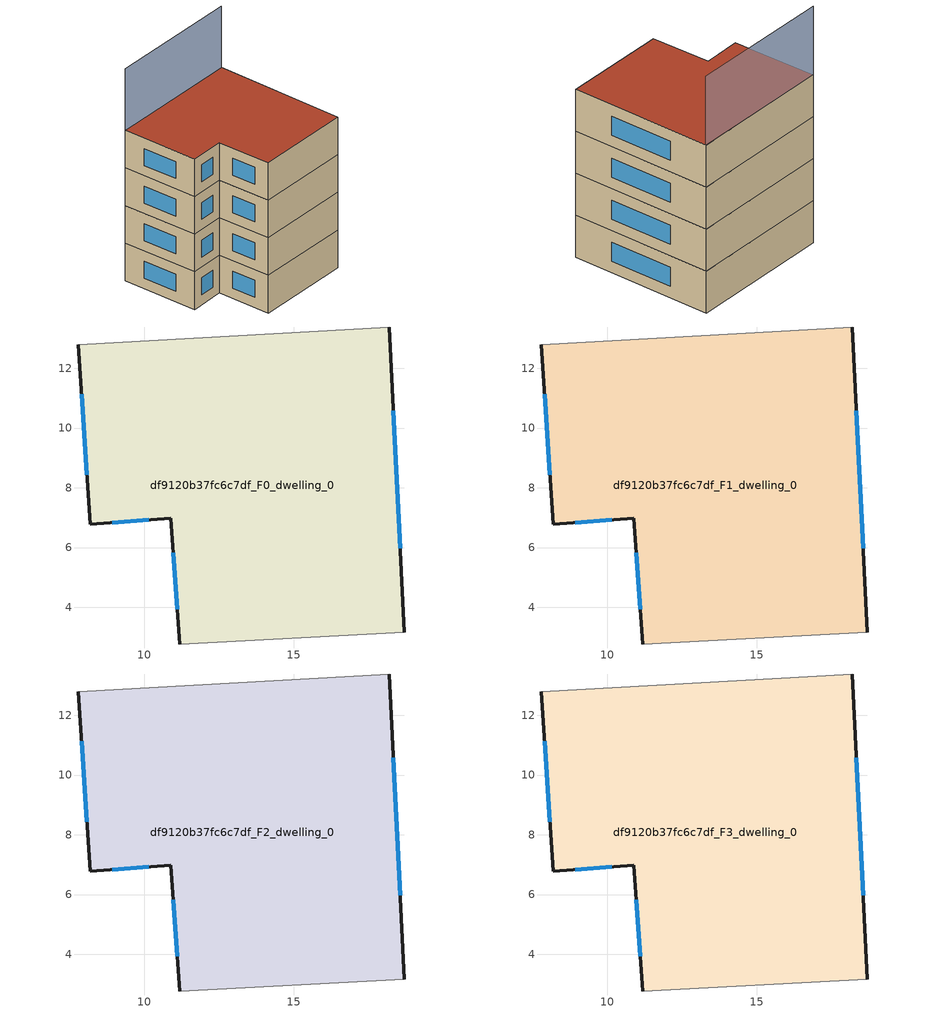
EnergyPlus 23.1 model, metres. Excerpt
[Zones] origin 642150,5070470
df9120b37fc6c7df_F0_dwelling_0
 floor ground (EU_floor_Construction): 18.21,13.38 18.7,3.17 11.2,2.77 10.9,6.98 8.2,6.78 7.8,12.78 z0
 wall outside (EU_wall_Construction): 7.8,12.78 8.2,6.78 10.9,6.98 11.2,2.77 / 18.7,3.17 18.21,13.38 z0:3
 wall adiabatic (EU_wall_Construction): 18.21,13.38 7.8,12.78 / 11.2,2.77 18.7,3.17 z0:3
 window (EU_Window_Construction): 8.94,6.83 10.15,6.92 / 7.91,11.13 8.09,8.43 / 18.57,5.98 18.34,10.57 / 10.98,5.82 11.12,3.93 z0.83:2.17
df9120b37fc6c7df_F1_dwelling_0
 floor to df9120b37fc6c7df_F0_dwelling_0 (EU_floor_Construction): 18.21,13.38 18.7,3.17 11.2,2.77 10.9,6.98 8.2,6.78 7.8,12.78 z3
 wall outside (EU_wall_Construction): 7.8,12.78 8.2,6.78 10.9,6.98 11.2,2.77 / 18.7,3.17 18.21,13.38 z3:6
 wall adiabatic (EU_wall_Construction): 18.21,13.38 7.8,12.78 / 11.2,2.77 18.7,3.17 z3:6
 window (EU_Window_Construction): 8.94,6.83 10.15,6.92 / 7.91,11.13 8.09,8.43 / 18.57,5.98 18.34,10.57 / 10.98,5.82 11.12,3.93 z3.83:5.17
df9120b37fc6c7df_F2_dwelling_0
 floor to df9120b37fc6c7df_F1_dwelling_0 (EU_floor_Construction): 18.21,13.38 18.7,3.17 11.2,2.77 10.9,6.98 8.2,6.78 7.8,12.78 z6
 wall outside (EU_wall_Construction): 7.8,12.78 8.2,6.78 10.9,6.98 11.2,2.77 / 18.7,3.17 18.21,13.38 z6:9
 wall adiabatic (EU_wall_Construction): 18.21,13.38 7.8,12.78 / 11.2,2.77 18.7,3.17 z6:9
 window (EU_Window_Construction): 8.94,6.83 10.15,6.92 / 7.91,11.13 8.09,8.43 / 18.57,5.98 18.34,10.57 / 10.98,5.82 11.12,3.93 z6.83:8.17
df9120b37fc6c7df_F3_dwelling_0
 floor to df9120b37fc6c7df_F2_dwelling_0 (EU_floor_Construction): 18.21,13.38 18.7,3.17 11.2,2.77 10.9,6.98 8.2,6.78 7.8,12.78 z9
 wall outside (EU_wall_Construction): 7.8,12.78 8.2,6.78 10.9,6.98 11.2,2.77 / 18.7,3.17 18.21,13.38 z9:12
 wall adiabatic (EU_wall_Construction): 18.21,13.38 7.8,12.78 / 11.2,2.77 18.7,3.17 z9:12
 window (EU_Window_Construction): 8.94,6.83 10.15,6.92 / 7.91,11.13 8.09,8.43 / 18.57,5.98 18.34,10.57 / 10.98,5.82 11.12,3.93 z9.83:11.17
 roof outside (EU_roof_Construction): 18.7,3.17 18.21,13.38 7.8,12.78 8.2,6.78 10.9,6.98 11.2,2.77 z12
shading: 18.21,13.35 7.79,12.78 z0:16.9
[Building]
EU S2 Campaign: North Axis=0; Terrain=City; Solar Distribution=FullExterior
[Site:Location]
Lyon-Bron: Latitude=45.75; Longitude=5; Time Zone=1; Elevation=198
[SizingPeriod:WeatherFileDays]
AnnualSizingPeriod: Begin Month=1; Begin Day of Month=1; End Month=12; End Day of Month=31; Day of Week for Start Day=Monday; Use Weather File Daylight Saving Period=No; Use Weather File Rain and Snow Indicators=No
[MATERIAL]
EU_InternalMass_Material: Roughness=MediumRough; Thickness=0.1; Conductivity=1; Density=1800; Specific Heat=900; Thermal Absorptance=0.9; Solar Absorptance=0.7; Visible Absorptance=0.7
[MATERIAL:NOMASS] Roughness=MediumRough; Thermal Absorptance=0.9; Solar Absorptance=0.7; Visible Absorptance=0.7
Name | Thermal Resistance
EU_wall_NoMass | 0.87146
EU_roof_NoMass | 0.842276
EU_floor_NoMass | 0.496999
[WINDOWMATERIAL:SIMPLEGLAZINGSYSTEM]
EU_Window_SimpleGlazing: UFactor=2.2525; Solar Heat Gain Coefficient=0.76; Visible Transmittance=0.76
[CONSTRUCTION]
EU_wall_Construction: EU_wall_NoMass
EU_roof_Construction: EU_roof_NoMass
EU_floor_Construction: EU_floor_NoMass
EU_InternalMass_Construction: EU_InternalMass_Material
EU_Window_Construction: EU_Window_SimpleGlazing
[ZONE] Type=1; Multiplier=1; Ceiling Height=autocalculate; Volume=282.037; Floor Area=autocalculate; Part of Total Floor Area=Yes
df9120b37fc6c7df_F0_dwelling_0; df9120b37fc6c7df_F1_dwelling_0; df9120b37fc6c7df_F2_dwelling_0; df9120b37fc6c7df_F3_dwelling_0
[INTERNALMASS] Construction=EU_InternalMass_Construction; Surface Area=94.0122
Name | Zone or ZoneList
df9120b37fc6c7df_F0_dwelling_0_EU_InternalMass | df9120b37fc6c7df_F0_dwelling_0
df9120b37fc6c7df_F1_dwelling_0_EU_InternalMass | df9120b37fc6c7df_F1_dwelling_0
df9120b37fc6c7df_F2_dwelling_0_EU_InternalMass | df9120b37fc6c7df_F2_dwelling_0
df9120b37fc6c7df_F3_dwelling_0_EU_InternalMass | df9120b37fc6c7df_F3_dwelling_0
[OTHEREQUIPMENT] Fuel Type=Electricity; Design Level Calculation Method=Watts/Area; Power per Zone Floor Area=1; Fraction Latent=0; Fraction Radiant=0; Fraction Lost=0; Carbon Dioxide Generation Rate=0; EndUse Subcategory=EU_Step8_InternalGains
Name | Zone or ZoneList or Space or SpaceList | Schedule
EU_Step8_InternalGain_df9120b37fc6c7df_F0_dwelling_0_f000 | df9120b37fc6c7df_F0_dwelling_0 | EU_Step8_GainSchedule_df9120b37fc6c7df_F0_dwelling_0_f000
EU_Step8_InternalGain_df9120b37fc6c7df_F1_dwelling_0_f000 | df9120b37fc6c7df_F1_dwelling_0 | EU_Step8_GainSchedule_df9120b37fc6c7df_F1_dwelling_0_f000
EU_Step8_InternalGain_df9120b37fc6c7df_F2_dwelling_0_f000 | df9120b37fc6c7df_F2_dwelling_0 | EU_Step8_GainSchedule_df9120b37fc6c7df_F2_dwelling_0_f000
EU_Step8_InternalGain_df9120b37fc6c7df_F3_dwelling_0_f000 | df9120b37fc6c7df_F3_dwelling_0 | EU_Step8_GainSchedule_df9120b37fc6c7df_F3_dwelling_0_f000
[ZONEVENTILATION:DESIGNFLOWRATE] Schedule=EU_AlwaysOn; Design Flow Rate Calculation Method=AirChanges/Hour; Air Changes per Hour=0.425; Ventilation Type=Natural; Fan Pressure Rise=0; Fan Total Efficiency=1; Constant Term Coefficient=1; Temperature Term Coefficient=0; Velocity Term Coefficient=0; Velocity Squared Term Coefficient=0; Minimum Indoor Temperature=-100; Maximum Indoor Temperature=100; Delta Temperature=-100; Minimum Outdoor Temperature=-100; Maximum Outdoor Temperature=100; Maximum Wind Speed=40
Name | Zone or ZoneList or Space or SpaceList
EU_ConstantAir_df9120b37fc6c7df_F0_dwelling_0 | df9120b37fc6c7df_F0_dwelling_0
EU_ConstantAir_df9120b37fc6c7df_F1_dwelling_0 | df9120b37fc6c7df_F1_dwelling_0
EU_ConstantAir_df9120b37fc6c7df_F2_dwelling_0 | df9120b37fc6c7df_F2_dwelling_0
EU_ConstantAir_df9120b37fc6c7df_F3_dwelling_0 | df9120b37fc6c7df_F3_dwelling_0
[HVACTEMPLATE:THERMOSTAT] Constant Heating Setpoint=20; Constant Cooling Setpoint=50
EU_HeatOnly_df9120b37fc6c7df_F0_dwelling_0; EU_HeatOnly_df9120b37fc6c7df_F1_dwelling_0; EU_HeatOnly_df9120b37fc6c7df_F2_dwelling_0; EU_HeatOnly_df9120b37fc6c7df_F3_dwelling_0
[HVACTEMPLATE:ZONE:IDEALLOADSAIRSYSTEM] System Availability Schedule=EU_AlwaysOn; Maximum Heating Supply Air Temperature=50; Minimum Cooling Supply Air Temperature=13; Maximum Heating Supply Air Humidity Ratio=0.0156; Minimum Cooling Supply Air Humidity Ratio=0.0077; Heating Limit=NoLimit; Cooling Limit=NoLimit; Heating Availability Schedule=EU_AlwaysOn; Cooling Availability Schedule=EU_CoolingOff; Dehumidification Control Type=ConstantSensibleHeatRatio; Cooling Sensible Heat Ratio=0.7; Dehumidification Setpoint=60; Humidification Control Type=None; Humidification Setpoint=30; Outdoor Air Method=None; Outdoor Air Flow Rate per Person=0.00944; Outdoor Air Flow Rate per Zone Floor Area=0; Outdoor Air Flow Rate per Zone=0; Demand Controlled Ventilation Type=None; Outdoor Air Economizer Type=NoEconomizer; Heat Recovery Type=None; Sensible Heat Recovery Effectiveness=0.7; Latent Heat Recovery Effectiveness=0.65
Name | Template Thermostat
df9120b37fc6c7df_F0_dwelling_0 | EU_HeatOnly_df9120b37fc6c7df_F0_dwelling_0
df9120b37fc6c7df_F1_dwelling_0 | EU_HeatOnly_df9120b37fc6c7df_F1_dwelling_0
df9120b37fc6c7df_F2_dwelling_0 | EU_HeatOnly_df9120b37fc6c7df_F2_dwelling_0
df9120b37fc6c7df_F3_dwelling_0 | EU_HeatOnly_df9120b37fc6c7df_F3_dwelling_0
[SIZING:ZONE] Zone Cooling Design Supply Air Temperature Input Method=SupplyAirTemperature; Zone Cooling Design Supply Air Temperature=13; Zone Heating Design Supply Air Temperature Input Method=SupplyAirTemperature; Zone Heating Design Supply Air Temperature=50; Zone Cooling Design Supply Air Humidity Ratio=0.008; Zone Heating Design Supply Air Humidity Ratio=0.008; Cooling Design Air Flow Method=DesignDay; Cooling Design Air Flow Rate=0; Cooling Minimum Air Flow per Zone Floor Area=0.000762; Cooling Minimum Air Flow=0; Cooling Minimum Air Flow Fraction=0.2; Heating Design Air Flow Method=DesignDay; Heating Design Air Flow Rate=0; Heating Maximum Air Flow per Zone Floor Area=0.002032; Heating Maximum Air Flow=0.141576; Heating Maximum Air Flow Fraction=0.3; Account for Dedicated Outdoor Air System=No; Dedicated Outdoor Air System Control Strategy=NeutralSupplyAir; Dedicated Outdoor Air Low Setpoint Temperature for Design=autosize; Dedicated Outdoor Air High Setpoint Temperature for Design=autosize; Zone Load Sizing Method=Sensible Load Only No Latent Load; Zone Latent Cooling Design Supply Air Humidity Ratio Input Method=HumidityRatioDifference; Zone Cooling Design Supply Air Humidity Ratio Difference=0.005; Zone Latent Heating Design Supply Air Humidity Ratio Input Method=HumidityRatioDifference; Zone Humidification Design Supply Air Humidity Ratio Difference=0.005
df9120b37fc6c7df_F0_dwelling_0; df9120b37fc6c7df_F1_dwelling_0; df9120b37fc6c7df_F2_dwelling_0; df9120b37fc6c7df_F3_dwelling_0
[SCHEDULE:CONSTANT]
Name | Hourly Value
EU_AlwaysOn | 1
EU_CoolingOff | 0
[SCHEDULE:FILE] Column Number=1; Rows to Skip at Top=0; Number of Hours of Data=8760; Column Separator=Comma; Interpolate to Timestep=No; Minutes per Item=60; Adjust Schedule for Daylight Savings=Yes
Name | File
EU_Step8_GainSchedule_df9120b37fc6c7df_F0_dwelling_0_f000 | ../../schedules/df9120b37fc6c7df/df9120b37fc6c7df_F0_dwelling_0_f000_gain.csv
EU_Step8_GainSchedule_df9120b37fc6c7df_F1_dwelling_0_f000 | ../../schedules/df9120b37fc6c7df/df9120b37fc6c7df_F1_dwelling_0_f000_gain.csv
EU_Step8_GainSchedule_df9120b37fc6c7df_F2_dwelling_0_f000 | ../../schedules/df9120b37fc6c7df/df9120b37fc6c7df_F2_dwelling_0_f000_gain.csv
EU_Step8_GainSchedule_df9120b37fc6c7df_F3_dwelling_0_f000 | ../../schedules/df9120b37fc6c7df/df9120b37fc6c7df_F3_dwelling_0_f000_gain.csv
